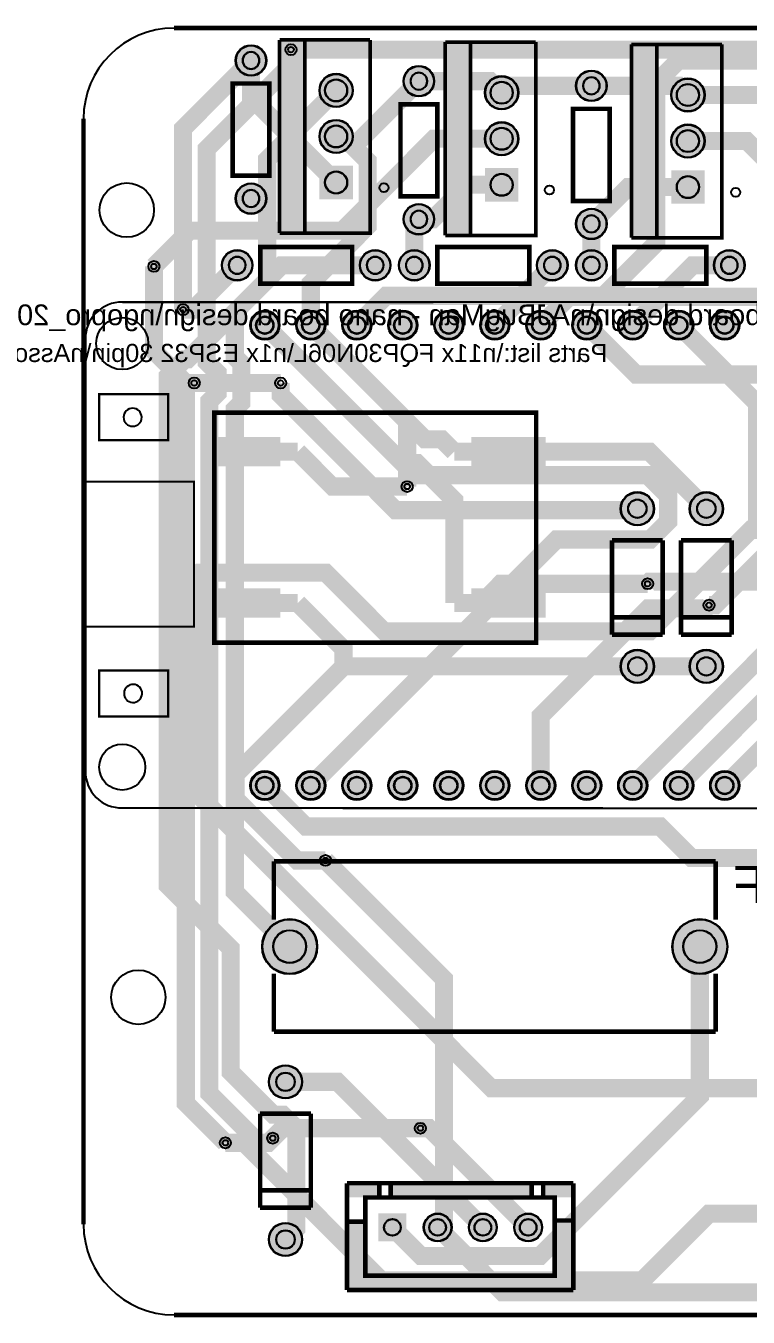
# Model space of a CAD drawing. Header units: millimetres. Extents: x -129 to 177, y 15 to 147.
# Drawn here: x 10 to 49.9, y 14.7 to 86 of the extents above; entities that cross this region are included whole.
import ezdxf

# ---------------------------------------------------------------- set-up
doc = ezdxf.new("R2010")
doc.units = ezdxf.units.MM
for name, color, linetype, true_color in [('BoardOutLine', 7, 'Continuous', 0xff00ff), ('BottomLayer', 7, 'Continuous', 0x0000ff), ('BottomSolderMaskLayer', 7, 'Continuous', 0xaa00ff), ('Document', 7, 'Continuous', 0xffffff), ('Hole', 7, 'Continuous', 0x222222), ('Multi-Layer', 7, 'Continuous', 0xc0c0c0), ('TopLayer', 7, 'Continuous', 0xff0000), ('TopPasteMaskLayer', 7, 'Continuous', 0x808080), ('TopSilkLayer', 7, 'Continuous', 0xffcc00), ('TopSolderMaskLayer', 7, 'Continuous', 0x800080)]:
    doc.layers.add(name, color=color, linetype=linetype, true_color=true_color)
doc.styles.get("Standard").update_dxf_attribs({"font": 'arial.ttf'})

msp = doc.modelspace()

# ---------------------------------------------------------------- hatches: boundary and pattern name
at = {"layer": 'BottomSolderMaskLayer'}
for points in [[(21.628, 84.074, 1), (23.33, 84.074, 1)], [(30.899, 82.931, 1), (32.601, 82.931, 1)], [(40.424, 82.677, 1), (42.126, 82.677, 1)], [(26.253, 82.423, 1), (28.103, 82.423, 1)], [(35.397, 82.296, 1), (37.247, 82.296, 1)], [(45.684, 82.169, 1), (47.534, 82.169, 1)], [(26.253, 79.883, 1), (28.103, 79.883, 1)], [(35.397, 79.756, 1), (37.247, 79.756, 1)], [(45.684, 79.629, 1), (47.534, 79.629, 1)], [(26.253, 76.418), (26.253, 78.269), (28.103, 78.269), (28.103, 76.418)], [(35.397, 76.291), (35.397, 78.142), (37.247, 78.142), (37.247, 76.291)], [(45.684, 76.164), (45.684, 78.015), (47.534, 78.015), (47.534, 76.164)], [(21.628, 76.454, 1), (23.33, 76.454, 1)], [(30.899, 75.311, 1), (32.601, 75.311, 1)], [(40.424, 75.057, 1), (42.126, 75.057, 1)], [(20.866, 72.771, 1), (22.568, 72.771, 1)], [(28.486, 72.771, 1), (30.188, 72.771, 1)], [(30.645, 72.771, 1), (32.347, 72.771, 1)], [(38.265, 72.771, 1), (39.967, 72.771, 1)], [(40.424, 72.771, 1), (42.126, 72.771, 1)], [(48.044, 72.771, 1), (49.746, 72.771, 1)], [(22.428, 69.469, 1), (24.054, 69.469, 1)], [(24.969, 69.469, 1), (26.594, 69.469, 1)], [(27.509, 69.469, 1), (29.134, 69.469, 1)], [(30.049, 69.469, 1), (31.674, 69.469, 1)], [(32.589, 69.469, 1), (34.214, 69.469, 1)], [(35.129, 69.469, 1), (36.754, 69.469, 1)], [(37.669, 69.469, 1), (39.294, 69.469, 1)], [(40.209, 69.469, 1), (41.834, 69.469, 1)], [(42.749, 69.469, 1), (44.374, 69.469, 1)], [(45.289, 69.469, 1), (46.914, 69.469, 1)], [(47.829, 69.469, 1), (49.454, 69.469, 1)], [(42.89, 59.341, 1), (44.74, 59.341, 1)], [(46.7, 59.341, 1), (48.55, 59.341, 1)], [(42.89, 50.641, 1), (44.74, 50.641, 1)], [(46.7, 50.641, 1), (48.55, 50.641, 1)], [(22.428, 44.069, 1), (24.054, 44.069, 1)], [(24.969, 44.069, 1), (26.594, 44.069, 1)], [(27.509, 44.069, 1), (29.134, 44.069, 1)], [(30.049, 44.069, 1), (31.674, 44.069, 1)], [(32.589, 44.069, 1), (34.214, 44.069, 1)], [(35.129, 44.069, 1), (36.754, 44.069, 1)], [(37.669, 44.069, 1), (39.294, 44.069, 1)], [(40.209, 44.069, 1), (41.834, 44.069, 1)], [(42.749, 44.069, 1), (44.374, 44.069, 1)], [(45.289, 44.069, 1), (46.914, 44.069, 1)], [(47.829, 44.069, 1), (49.454, 44.069, 1)], [(23.091, 35.179, 1), (26.142, 35.179, 1)], [(45.741, 35.179, 1), (48.792, 35.179, 1)], [(23.459, 27.718, 1), (25.309, 27.718, 1)], [(29.511, 20.46), (31.061, 20.46), (31.061, 18.91), (29.511, 18.91)], [(32.011, 19.685, 1), (33.562, 19.685, 1)], [(34.511, 19.685, 1), (36.061, 19.685, 1)], [(37.011, 19.685, 1), (38.562, 19.685, 1)], [(23.459, 19.018, 1), (25.309, 19.018, 1)]]:
    msp.add_hatch(color=256, dxfattribs=at).paths.add_polyline_path(points)
at = {"layer": 'Document'}
for points in [[(25.448, 74.633), (24.048, 74.633), (24.048, 85.133), (25.448, 85.133)], [(34.592, 74.506), (33.192, 74.506), (33.192, 85.006), (34.592, 85.006)], [(44.879, 74.379), (43.479, 74.379), (43.479, 84.879), (44.879, 84.879)], [(29.591, 22.125), (29.591, 21.357), (29.57, 21.336), (27.786, 21.336), (27.786, 22.125)], [(37.978, 22.125), (37.978, 21.336), (30.187, 21.336), (30.187, 22.086), (30.226, 22.125)], [(38.613, 22.125), (38.613, 21.336), (40.286, 21.336), (40.286, 22.125)], [(28.789, 20.009), (27.786, 20.009), (27.786, 16.225), (40.286, 16.225), (40.286, 16.225), (40.286, 20.066), (39.283, 20.066), (39.283, 17.058), (39.243, 17.018), (28.829, 17.018)]]:
    msp.add_hatch(color=256, dxfattribs=at).paths.add_polyline_path(points)
at = {"layer": 'Multi-Layer'}
for points in [[(21.654, 84.074, 1), (23.305, 84.074, 1)], [(30.925, 82.931, 1), (32.576, 82.931, 1)], [(40.45, 82.677, 1), (42.101, 82.677, 1)], [(26.278, 82.423, 1), (28.078, 82.423, 1)], [(35.422, 82.296, 1), (37.222, 82.296, 1)], [(45.709, 82.169, 1), (47.509, 82.169, 1)], [(26.278, 79.883, 1), (28.078, 79.883, 1)], [(35.422, 79.756, 1), (37.222, 79.756, 1)], [(45.709, 79.629, 1), (47.509, 79.629, 1)], [(26.278, 76.443), (26.278, 78.243), (28.078, 78.243), (28.078, 76.443)], [(35.422, 76.316), (35.422, 78.116), (37.222, 78.116), (37.222, 76.316)], [(45.709, 76.189), (45.709, 77.989), (47.509, 77.989), (47.509, 76.189)], [(21.654, 76.454, 1), (23.305, 76.454, 1)], [(30.925, 75.311, 1), (32.576, 75.311, 1)], [(40.45, 75.057, 1), (42.101, 75.057, 1)], [(20.892, 72.771, 1), (22.543, 72.771, 1)], [(28.512, 72.771, 1), (30.163, 72.771, 1)], [(30.671, 72.771, 1), (32.322, 72.771, 1)], [(38.291, 72.771, 1), (39.942, 72.771, 1)], [(40.45, 72.771, 1), (42.101, 72.771, 1)], [(48.07, 72.771, 1), (49.721, 72.771, 1)], [(22.479, 69.469, 1), (24.003, 69.469, 1)], [(25.019, 69.469, 1), (26.543, 69.469, 1)], [(27.559, 69.469, 1), (29.083, 69.469, 1)], [(30.099, 69.469, 1), (31.623, 69.469, 1)], [(32.639, 69.469, 1), (34.163, 69.469, 1)], [(35.179, 69.469, 1), (36.703, 69.469, 1)], [(37.719, 69.469, 1), (39.243, 69.469, 1)], [(40.259, 69.469, 1), (41.783, 69.469, 1)], [(42.799, 69.469, 1), (44.323, 69.469, 1)], [(45.339, 69.469, 1), (46.863, 69.469, 1)], [(47.879, 69.469, 1), (49.403, 69.469, 1)], [(42.915, 59.341, 1), (44.715, 59.341, 1)], [(46.725, 59.341, 1), (48.525, 59.341, 1)], [(42.915, 50.641, 1), (44.715, 50.641, 1)], [(46.725, 50.641, 1), (48.525, 50.641, 1)], [(22.479, 44.069, 1), (24.003, 44.069, 1)], [(25.019, 44.069, 1), (26.543, 44.069, 1)], [(27.559, 44.069, 1), (29.083, 44.069, 1)], [(30.099, 44.069, 1), (31.623, 44.069, 1)], [(32.639, 44.069, 1), (34.163, 44.069, 1)], [(35.179, 44.069, 1), (36.703, 44.069, 1)], [(37.719, 44.069, 1), (39.243, 44.069, 1)], [(40.259, 44.069, 1), (41.783, 44.069, 1)], [(42.799, 44.069, 1), (44.323, 44.069, 1)], [(45.339, 44.069, 1), (46.863, 44.069, 1)], [(47.879, 44.069, 1), (49.403, 44.069, 1)], [(23.116, 35.179, 1), (26.116, 35.179, 1)], [(45.766, 35.179, 1), (48.766, 35.179, 1)], [(23.484, 27.718, 1), (25.284, 27.718, 1)], [(29.536, 20.435), (31.036, 20.435), (31.036, 18.935), (29.536, 18.935)], [(32.036, 19.685, 1), (33.536, 19.685, 1)], [(34.536, 19.685, 1), (36.036, 19.685, 1)], [(37.036, 19.685, 1), (38.536, 19.685, 1)], [(23.484, 19.018, 1), (25.284, 19.018, 1)]]:
    msp.add_hatch(color=256, dxfattribs=at).paths.add_polyline_path(points)
at = {"layer": 'TopLayer'}
for points in [[(20.053, 63.246), (24.053, 63.246), (24.053, 61.722), (20.053, 61.722)], [(34.703, 63.246), (38.703, 63.246), (38.703, 61.722), (34.703, 61.722)], [(20.053, 54.896), (24.053, 54.896), (24.053, 53.372), (20.053, 53.372)], [(34.703, 54.896), (38.703, 54.896), (38.703, 53.372), (34.703, 53.372)]]:
    msp.add_hatch(color=256, dxfattribs=at).paths.add_polyline_path(points)
at = {"layer": 'TopPasteMaskLayer'}
for points in [[(20.053, 63.246), (24.053, 63.246), (24.053, 61.722), (20.053, 61.722)], [(34.703, 63.246), (38.703, 63.246), (38.703, 61.722), (34.703, 61.722)], [(20.053, 54.896), (24.053, 54.896), (24.053, 53.372), (20.053, 53.372)], [(34.703, 54.896), (38.703, 54.896), (38.703, 53.372), (34.703, 53.372)]]:
    msp.add_hatch(color=256, dxfattribs=at).paths.add_polyline_path(points)
at = {"layer": 'TopSolderMaskLayer'}
for points in [[(21.628, 84.074, 1), (23.33, 84.074, 1)], [(30.899, 82.931, 1), (32.601, 82.931, 1)], [(40.424, 82.677, 1), (42.126, 82.677, 1)], [(26.253, 82.423, 1), (28.103, 82.423, 1)], [(35.397, 82.296, 1), (37.247, 82.296, 1)], [(45.684, 82.169, 1), (47.534, 82.169, 1)], [(26.253, 79.883, 1), (28.103, 79.883, 1)], [(35.397, 79.756, 1), (37.247, 79.756, 1)], [(45.684, 79.629, 1), (47.534, 79.629, 1)], [(26.253, 76.418), (26.253, 78.269), (28.103, 78.269), (28.103, 76.418)], [(35.397, 76.291), (35.397, 78.142), (37.247, 78.142), (37.247, 76.291)], [(45.684, 76.164), (45.684, 78.015), (47.534, 78.015), (47.534, 76.164)], [(21.628, 76.454, 1), (23.33, 76.454, 1)], [(30.899, 75.311, 1), (32.601, 75.311, 1)], [(40.424, 75.057, 1), (42.126, 75.057, 1)], [(20.866, 72.771, 1), (22.568, 72.771, 1)], [(28.486, 72.771, 1), (30.188, 72.771, 1)], [(30.645, 72.771, 1), (32.347, 72.771, 1)], [(38.265, 72.771, 1), (39.967, 72.771, 1)], [(40.424, 72.771, 1), (42.126, 72.771, 1)], [(48.044, 72.771, 1), (49.746, 72.771, 1)], [(22.428, 69.469, 1), (24.054, 69.469, 1)], [(24.969, 69.469, 1), (26.594, 69.469, 1)], [(27.509, 69.469, 1), (29.134, 69.469, 1)], [(30.049, 69.469, 1), (31.674, 69.469, 1)], [(32.589, 69.469, 1), (34.214, 69.469, 1)], [(35.129, 69.469, 1), (36.754, 69.469, 1)], [(37.669, 69.469, 1), (39.294, 69.469, 1)], [(40.209, 69.469, 1), (41.834, 69.469, 1)], [(42.749, 69.469, 1), (44.374, 69.469, 1)], [(45.289, 69.469, 1), (46.914, 69.469, 1)], [(47.829, 69.469, 1), (49.454, 69.469, 1)], [(20.002, 63.297), (24.104, 63.297), (24.104, 61.671), (20.002, 61.671)], [(34.652, 63.297), (38.754, 63.297), (38.754, 61.671), (34.652, 61.671)], [(42.89, 59.341, 1), (44.74, 59.341, 1)], [(46.7, 59.341, 1), (48.55, 59.341, 1)], [(20.002, 54.947), (24.104, 54.947), (24.104, 53.321), (20.002, 53.321)], [(34.652, 54.947), (38.754, 54.947), (38.754, 53.321), (34.652, 53.321)], [(42.89, 50.641, 1), (44.74, 50.641, 1)], [(46.7, 50.641, 1), (48.55, 50.641, 1)], [(22.428, 44.069, 1), (24.054, 44.069, 1)], [(24.969, 44.069, 1), (26.594, 44.069, 1)], [(27.509, 44.069, 1), (29.134, 44.069, 1)], [(30.049, 44.069, 1), (31.674, 44.069, 1)], [(32.589, 44.069, 1), (34.214, 44.069, 1)], [(35.129, 44.069, 1), (36.754, 44.069, 1)], [(37.669, 44.069, 1), (39.294, 44.069, 1)], [(40.209, 44.069, 1), (41.834, 44.069, 1)], [(42.749, 44.069, 1), (44.374, 44.069, 1)], [(45.289, 44.069, 1), (46.914, 44.069, 1)], [(47.829, 44.069, 1), (49.454, 44.069, 1)], [(23.091, 35.179, 1), (26.142, 35.179, 1)], [(45.741, 35.179, 1), (48.792, 35.179, 1)], [(23.459, 27.718, 1), (25.309, 27.718, 1)], [(29.511, 20.46), (31.061, 20.46), (31.061, 18.91), (29.511, 18.91)], [(32.011, 19.685, 1), (33.562, 19.685, 1)], [(34.511, 19.685, 1), (36.061, 19.685, 1)], [(37.011, 19.685, 1), (38.562, 19.685, 1)], [(23.459, 19.018, 1), (25.309, 19.018, 1)]]:
    msp.add_hatch(color=256, dxfattribs=at).paths.add_polyline_path(points)

# ---------------------------------------------------------------- linework, layer by layer
at = {"layer": 'BoardOutLine', "const_width": 0.254}
for points in [[(18.23, 85.859), (125.73, 85.859)], [(13.23, 19.859), (13.23, 80.859)], [(125.73, 14.859), (18.23, 14.859)]]:
    msp.add_lwpolyline(points, dxfattribs=at)
at = {"layer": 'BoardOutLine'}
for centre, start, end in [((18.23, 80.859), 90, 180), ((18.23, 19.859), 180, 270)]:
    msp.add_arc(centre, 5, start, end, dxfattribs=at)
at = {"layer": 'BottomLayer', "const_width": 1}
for points in [[(24.684, 84.673), (24.684, 83.843), (20.031, 79.19), (20.031, 67.429), (20.644, 66.816), (20.644, 65.737), (20.184, 65.277), (20.184, 27.074), (22.38, 24.879), (22.38, 24.069), (29.696, 16.753), (44.078, 16.753), (47.772, 20.447), (63.595, 20.447), (67.945, 24.797)], [(22.479, 84.074), (18.729, 80.324), (18.729, 70.325)], [(79.121, 72.644), (79.121, 82.29), (77.413, 83.998), (76.003, 83.998), (72.726, 80.72), (70.74, 80.72), (67.393, 84.067), (46.079, 84.067), (44.859, 82.847), (44.859, 73.998), (41.95, 71.088), (37.561, 71.088), (35.941, 69.469)], [(31.75, 82.931), (28.137, 79.318)], [(23.369, 76.454), (23.369, 78.614), (27.178, 82.423)], [(28.137, 79.318), (28.926, 78.529), (28.926, 74.935), (25.781, 71.79), (25.781, 69.469)], [(28.137, 79.318), (27.572, 79.883), (27.178, 79.883)], [(46.609, 79.629), (49.864, 79.629), (58.349, 71.144)], [(31.75, 75.311), (32.516, 75.311), (34.421, 77.216)], [(36.322, 77.216), (34.421, 77.216)], [(24.616, 35.179), (21.587, 38.208), (21.587, 64.838), (21.946, 65.197), (21.946, 67.355), (21.587, 67.714), (21.587, 70.183), (23.369, 71.965), (23.369, 76.454)], [(23.369, 76.454), (22.479, 76.454)], [(31.496, 72.771), (31.496, 75.057), (31.75, 75.311)], [(41.275, 72.771), (41.275, 75.057)], [(18.882, 66.276), (17.116, 68.043), (17.116, 72.709)], [(43.561, 69.469), (46.863, 72.771), (48.895, 72.771)], [(25.781, 69.469), (31.103, 64.147), (31.103, 61.194)], [(50.432, 58.179), (50.432, 65.139), (46.101, 69.469)], [(19.342, 66.276), (18.882, 66.276)], [(18.882, 66.276), (18.882, 26.534), (21.065, 24.351)], [(43.815, 59.341), (43.736, 59.262), (30.465, 59.262), (24.115, 65.612), (24.115, 66.276)], [(25.781, 44.069), (39.352, 57.64), (44.52, 57.64), (45.517, 58.636), (45.517, 60.046), (44.369, 61.194), (31.103, 61.194)], [(31.103, 61.194), (31.103, 60.564)], [(60.324, 49.561), (54.564, 55.321), (44.504, 55.321), (44.381, 55.198)], [(47.774, 54.019), (47.597, 53.842), (44.414, 53.842), (38.481, 47.91), (38.481, 44.069)], [(32.786, 19.685), (33.136, 20.035), (33.136, 33.389), (26.593, 39.932)], [(30.286, 19.685), (31.859, 18.113), (38.446, 18.113), (47.266, 26.932), (47.266, 35.179)], [(31.834, 25.159), (24.232, 25.159), (23.681, 24.609)]]:
    msp.add_lwpolyline(points, dxfattribs=at)
at = {"layer": 'BottomSolderMaskLayer'}
for points in [[(22.008, 84.077), (22.008, 84.072)], [(22.95, 84.077), (22.95, 84.072)], [(31.279, 82.934), (31.279, 82.929)], [(32.221, 82.934), (32.221, 82.929)], [(40.804, 82.68), (40.804, 82.675)], [(41.746, 82.68), (41.746, 82.675)], [(22.008, 76.457), (22.008, 76.452)], [(22.95, 76.457), (22.95, 76.452)], [(31.279, 75.314), (31.279, 75.309)], [(32.221, 75.314), (32.221, 75.309)], [(40.804, 75.06), (40.804, 75.055)], [(41.746, 75.06), (41.746, 75.055)], [(21.72, 73.242), (21.714, 73.242)], [(29.34, 73.242), (29.334, 73.242)], [(31.499, 73.242), (31.493, 73.242)], [(39.119, 73.242), (39.113, 73.242)], [(41.278, 73.242), (41.272, 73.242)], [(48.898, 73.242), (48.892, 73.242)], [(21.72, 72.3), (21.714, 72.3)], [(29.34, 72.3), (29.334, 72.3)], [(31.499, 72.3), (31.493, 72.3)], [(39.119, 72.3), (39.113, 72.3)], [(41.278, 72.3), (41.272, 72.3)], [(48.898, 72.3), (48.892, 72.3)]]:
    msp.add_lwpolyline(points, close=True, dxfattribs=at)
for centre, radius in [((22.479, 84.074), 0.851), ((31.75, 82.931), 0.851), ((41.275, 82.677), 0.851), ((27.178, 82.423), 0.925), ((27.178, 82.423), 0.617), ((36.322, 82.296), 0.925), ((36.322, 82.296), 0.617), ((46.609, 82.169), 0.925), ((46.609, 82.169), 0.617), ((27.178, 79.883), 0.925), ((36.322, 79.756), 0.925), ((46.609, 79.629), 0.925), ((27.178, 79.883), 0.617), ((36.322, 79.756), 0.617), ((46.609, 79.629), 0.617), ((27.178, 77.343), 0.617), ((36.322, 77.216), 0.617), ((46.609, 77.089), 0.617), ((22.479, 76.454), 0.851), ((31.75, 75.311), 0.851), ((41.275, 75.057), 0.851), ((21.717, 72.771), 0.851), ((29.337, 72.771), 0.851), ((31.496, 72.771), 0.851), ((39.116, 72.771), 0.851), ((41.275, 72.771), 0.851), ((48.895, 72.771), 0.851), ((23.241, 69.469), 0.813), ((23.241, 69.469), 0.488), ((25.781, 69.469), 0.813), ((25.781, 69.469), 0.488), ((28.321, 69.469), 0.813), ((28.321, 69.469), 0.488), ((30.861, 69.469), 0.813), ((30.861, 69.469), 0.488), ((33.401, 69.469), 0.813), ((33.401, 69.469), 0.488), ((35.941, 69.469), 0.813), ((35.941, 69.469), 0.488), ((38.481, 69.469), 0.813), ((38.481, 69.469), 0.488), ((41.021, 69.469), 0.813), ((41.021, 69.469), 0.488), ((43.561, 69.469), 0.813), ((43.561, 69.469), 0.488), ((46.101, 69.469), 0.813), ((46.101, 69.469), 0.488), ((48.641, 69.469), 0.813), ((48.641, 69.469), 0.488), ((43.815, 59.341), 0.925), ((43.815, 59.341), 0.514), ((47.625, 59.341), 0.925), ((47.625, 59.341), 0.514), ((43.815, 50.641), 0.925), ((47.625, 50.641), 0.925), ((43.815, 50.641), 0.514), ((47.625, 50.641), 0.514), ((23.241, 44.069), 0.813), ((23.241, 44.069), 0.488), ((25.781, 44.069), 0.813), ((25.781, 44.069), 0.488), ((28.321, 44.069), 0.813), ((28.321, 44.069), 0.488), ((30.861, 44.069), 0.813), ((30.861, 44.069), 0.488), ((33.401, 44.069), 0.813), ((33.401, 44.069), 0.488), ((35.941, 44.069), 0.813), ((35.941, 44.069), 0.488), ((38.481, 44.069), 0.813), ((38.481, 44.069), 0.488), ((41.021, 44.069), 0.813), ((41.021, 44.069), 0.488), ((43.561, 44.069), 0.813), ((43.561, 44.069), 0.488), ((46.101, 44.069), 0.813), ((46.101, 44.069), 0.488), ((48.641, 44.069), 0.813), ((48.641, 44.069), 0.488), ((24.616, 35.179), 1.525), ((47.266, 35.179), 1.525), ((24.616, 35.179), 0.915), ((47.266, 35.179), 0.915), ((24.384, 27.718), 0.925), ((24.384, 27.718), 0.514), ((30.286, 19.685), 0.465), ((32.786, 19.685), 0.775), ((32.786, 19.685), 0.465), ((35.286, 19.685), 0.775), ((35.286, 19.685), 0.465), ((37.786, 19.685), 0.775), ((37.786, 19.685), 0.465), ((24.384, 19.018), 0.925), ((24.384, 19.018), 0.514)]:
    msp.add_circle(centre, radius, dxfattribs=at)
for centre, start, end in [((22.479, 84.077), 360, 180), ((22.479, 84.072), 180, 360), ((31.75, 82.934), 360, 180), ((31.75, 82.929), 180, 360), ((41.275, 82.68), 360, 180), ((41.275, 82.675), 180, 360), ((22.479, 76.457), 360, 180), ((22.479, 76.452), 180, 360), ((31.75, 75.314), 360, 180), ((41.275, 75.06), 360, 180), ((31.75, 75.309), 180, 360), ((41.275, 75.055), 180, 360), ((21.714, 72.771), 90, 270), ((21.72, 72.771), 270, 90), ((29.334, 72.771), 90, 270), ((29.34, 72.771), 270, 90), ((31.493, 72.771), 90, 270), ((31.499, 72.771), 270, 90), ((39.113, 72.771), 90, 270), ((39.119, 72.771), 270, 90), ((41.272, 72.771), 90, 270), ((41.278, 72.771), 270, 90), ((48.892, 72.771), 90, 270), ((48.898, 72.771), 270, 90)]:
    msp.add_arc(centre, 0.471, start, end, dxfattribs=at)
at = {"layer": 'Document'}
for centre in [(29.818, 77.053), (38.962, 76.926), (49.249, 76.799)]:
    msp.add_circle(centre, 0.25, dxfattribs=at)
at = {"layer": 'Hole'}
for centre in [(24.684, 84.673), (17.116, 72.709), (18.729, 70.325), (19.342, 66.276), (24.115, 66.276), (31.103, 60.564), (44.381, 55.198), (47.774, 54.019), (26.593, 39.932), (31.834, 25.159), (21.065, 24.351), (23.681, 24.609)]:
    msp.add_circle(centre, 0.153, dxfattribs=at)
at = {"layer": 'Multi-Layer'}
for points in [[(22.022, 84.077), (22.022, 84.072)], [(22.936, 84.077), (22.936, 84.072)], [(31.293, 82.934), (31.293, 82.929)], [(32.207, 82.934), (32.207, 82.929)], [(40.818, 82.68), (40.818, 82.675)], [(41.732, 82.68), (41.732, 82.675)], [(22.022, 76.457), (22.022, 76.452)], [(22.936, 76.457), (22.936, 76.452)], [(31.293, 75.314), (31.293, 75.309)], [(32.207, 75.314), (32.207, 75.309)], [(40.818, 75.06), (40.818, 75.055)], [(41.732, 75.06), (41.732, 75.055)], [(21.72, 73.228), (21.715, 73.228)], [(29.34, 73.228), (29.335, 73.228)], [(31.499, 73.228), (31.494, 73.228)], [(39.119, 73.228), (39.114, 73.228)], [(41.278, 73.228), (41.273, 73.228)], [(48.898, 73.228), (48.893, 73.228)], [(21.72, 72.314), (21.715, 72.314)], [(29.34, 72.314), (29.335, 72.314)], [(31.499, 72.314), (31.494, 72.314)], [(39.119, 72.314), (39.114, 72.314)], [(41.278, 72.314), (41.273, 72.314)], [(48.898, 72.314), (48.893, 72.314)]]:
    msp.add_lwpolyline(points, close=True, dxfattribs=at)
for centre, radius in [((22.479, 84.074), 0.826), ((24.684, 84.673), 0.305), ((31.75, 82.931), 0.826), ((41.275, 82.677), 0.826), ((27.178, 82.423), 0.9), ((27.178, 82.423), 0.6), ((36.322, 82.296), 0.9), ((36.322, 82.296), 0.6), ((46.609, 82.169), 0.9), ((46.609, 82.169), 0.6), ((27.178, 79.883), 0.9), ((36.322, 79.756), 0.9), ((46.609, 79.629), 0.9), ((27.178, 79.883), 0.6), ((36.322, 79.756), 0.6), ((46.609, 79.629), 0.6), ((27.178, 77.343), 0.6), ((36.322, 77.216), 0.6), ((46.609, 77.089), 0.6), ((15.621, 75.819), 1.5), ((22.479, 76.454), 0.826), ((31.75, 75.311), 0.826), ((41.275, 75.057), 0.826), ((21.717, 72.771), 0.826), ((29.337, 72.771), 0.826), ((31.496, 72.771), 0.826), ((39.116, 72.771), 0.826), ((41.275, 72.771), 0.826), ((48.895, 72.771), 0.826), ((17.116, 72.709), 0.305), ((18.729, 70.325), 0.305), ((23.241, 69.469), 0.762), ((23.241, 69.469), 0.457), ((25.781, 69.469), 0.762), ((25.781, 69.469), 0.457), ((28.321, 69.469), 0.762), ((28.321, 69.469), 0.457), ((30.861, 69.469), 0.762), ((30.861, 69.469), 0.457), ((33.401, 69.469), 0.762), ((33.401, 69.469), 0.457), ((35.941, 69.469), 0.762), ((35.941, 69.469), 0.457), ((38.481, 69.469), 0.762), ((38.481, 69.469), 0.457), ((41.021, 69.469), 0.762), ((41.021, 69.469), 0.457), ((43.561, 69.469), 0.762), ((43.561, 69.469), 0.457), ((46.101, 69.469), 0.762), ((46.101, 69.469), 0.457), ((48.641, 69.469), 0.762), ((48.641, 69.469), 0.457), ((19.342, 66.276), 0.305), ((24.115, 66.276), 0.305), ((31.103, 60.564), 0.305), ((43.815, 59.341), 0.9), ((47.625, 59.341), 0.9), ((43.815, 59.341), 0.5), ((47.625, 59.341), 0.5), ((44.381, 55.198), 0.305), ((47.774, 54.019), 0.305), ((43.815, 50.641), 0.9), ((47.625, 50.641), 0.9), ((43.815, 50.641), 0.5), ((47.625, 50.641), 0.5), ((23.241, 44.069), 0.762), ((23.241, 44.069), 0.457), ((25.781, 44.069), 0.762), ((25.781, 44.069), 0.457), ((28.321, 44.069), 0.762), ((28.321, 44.069), 0.457), ((30.861, 44.069), 0.762), ((30.861, 44.069), 0.457), ((33.401, 44.069), 0.762), ((33.401, 44.069), 0.457), ((35.941, 44.069), 0.762), ((35.941, 44.069), 0.457), ((38.481, 44.069), 0.762), ((38.481, 44.069), 0.457), ((41.021, 44.069), 0.762), ((41.021, 44.069), 0.457), ((43.561, 44.069), 0.762), ((43.561, 44.069), 0.457), ((46.101, 44.069), 0.762), ((46.101, 44.069), 0.457), ((48.641, 44.069), 0.762), ((48.641, 44.069), 0.457), ((26.593, 39.932), 0.305), ((24.616, 35.179), 1.5), ((47.266, 35.179), 1.5), ((24.616, 35.179), 0.9), ((47.266, 35.179), 0.9), ((16.256, 32.385), 1.5), ((24.384, 27.718), 0.9), ((24.384, 27.718), 0.5), ((31.834, 25.159), 0.305), ((21.065, 24.351), 0.305), ((23.681, 24.609), 0.305), ((30.286, 19.685), 0.45), ((32.786, 19.685), 0.75), ((32.786, 19.685), 0.45), ((35.286, 19.685), 0.75), ((35.286, 19.685), 0.45), ((37.786, 19.685), 0.75), ((37.786, 19.685), 0.45), ((24.384, 19.018), 0.9), ((24.384, 19.018), 0.5)]:
    msp.add_circle(centre, radius, dxfattribs=at)
for centre, start, end in [((22.479, 84.077), 360, 180), ((22.479, 84.072), 180, 360), ((31.75, 82.934), 360, 180), ((31.75, 82.929), 180, 360), ((41.275, 82.68), 360, 180), ((41.275, 82.675), 180, 360), ((22.479, 76.457), 360, 180), ((22.479, 76.452), 180, 360), ((31.75, 75.314), 360, 180), ((31.75, 75.309), 180, 360), ((41.275, 75.06), 360, 180), ((41.275, 75.055), 180, 360), ((21.715, 72.771), 90, 270), ((21.72, 72.771), 270, 90), ((29.335, 72.771), 90, 270), ((29.34, 72.771), 270, 90), ((31.494, 72.771), 90, 270), ((31.499, 72.771), 270, 90), ((39.114, 72.771), 90, 270), ((39.119, 72.771), 270, 90), ((41.273, 72.771), 90, 270), ((41.278, 72.771), 270, 90), ((48.893, 72.771), 90, 270), ((48.898, 72.771), 270, 90)]:
    msp.add_arc(centre, 0.457, start, end, dxfattribs=at)
at = {"layer": 'TopLayer', "const_width": 1}
for points in [[(24.684, 84.673), (81.894, 84.673)], [(22.479, 84.074), (22.479, 82.042), (27.178, 77.343)], [(31.75, 82.931), (35.687, 82.931), (36.322, 82.296)], [(36.322, 82.296), (36.703, 82.677), (41.275, 82.677)], [(41.275, 82.677), (46.101, 82.677), (46.609, 82.169)], [(46.609, 82.169), (51.181, 82.169), (51.435, 82.423)], [(17.116, 72.709), (19.086, 74.679), (27.512, 74.679), (32.588, 79.756), (36.322, 79.756)], [(69.088, 72.644), (66.832, 72.644), (62.958, 76.518), (59.369, 76.518), (53.884, 71.033), (40.046, 71.033), (38.481, 69.469)], [(44.709, 77.089), (43.307, 77.089), (41.275, 75.057)], [(46.609, 77.089), (44.709, 77.089)], [(47.774, 54.019), (48.114, 54.019), (57.459, 63.364), (68.157, 63.364), (68.92, 64.127), (68.92, 64.818), (80.665, 76.563), (83.277, 76.563), (87.196, 72.644), (89.408, 72.644)], [(24.384, 19.018), (24.983, 19.617), (24.983, 25.148), (24.221, 25.91), (23.707, 25.91), (21.353, 28.265), (21.353, 35.087), (17.875, 38.565), (17.875, 66.65), (18.803, 67.578), (18.983, 67.578), (24.176, 72.771), (29.337, 72.771)], [(18.729, 70.325), (19.271, 70.325), (21.717, 72.771)], [(39.116, 72.771), (37.433, 71.088), (29.941, 71.088), (28.321, 69.469)], [(46.101, 44.069), (55.673, 53.641), (63.336, 53.641), (71.707, 62.013), (72.571, 62.013), (81.15, 70.591), (81.15, 70.592), (108.057, 70.592), (109.982, 72.517)], [(33.702, 54.134), (33.702, 59.806), (31.643, 61.865), (30.845, 61.865), (23.241, 69.469)], [(33.702, 62.484), (33.019, 63.167), (32.083, 63.167), (25.781, 69.469)], [(41.021, 69.469), (43.741, 66.75), (59.878, 66.75)], [(24.115, 66.276), (19.342, 66.276)], [(43.561, 44.069), (55.909, 56.417), (63.051, 56.417), (69.949, 63.315), (72.032, 63.315)], [(22.053, 62.484), (25.054, 62.484)], [(31.103, 60.564), (26.974, 60.564), (25.054, 62.484)], [(36.703, 62.484), (33.702, 62.484)], [(47.625, 59.341), (44.482, 62.484), (36.703, 62.484)], [(50.432, 58.179), (50.092, 58.179), (44.484, 52.57), (29.839, 52.57), (26.595, 55.814), (19.652, 55.814), (19.187, 55.348), (19.187, 43.932), (35.748, 27.371), (125.22, 27.371), (129.425, 23.166), (129.425, 18.963)], [(35.203, 54.134), (36.267, 55.198), (44.381, 55.198)], [(22.053, 54.134), (25.054, 54.134)], [(27.59, 50.641), (27.59, 51.598), (25.054, 54.134)], [(35.203, 54.134), (33.702, 54.134)], [(36.703, 54.134), (35.203, 54.134)], [(27.59, 50.641), (21.637, 44.688), (21.637, 43.323), (25.028, 39.932), (26.593, 39.932)], [(43.815, 50.641), (27.59, 50.641)], [(47.625, 50.641), (43.815, 50.641)], [(48.641, 44.069), (50.734, 46.162), (75.81, 46.162)], [(23.241, 44.069), (25.503, 41.808), (45.081, 41.808), (46.822, 40.067), (70.318, 40.067), (72.06, 41.809)], [(24.384, 27.718), (27.253, 27.718), (35.286, 19.685)], [(37.786, 19.685), (32.312, 25.159), (31.834, 25.159)], [(23.681, 24.609), (23.424, 24.351), (21.065, 24.351)], [(52.07, 16.097), (36.374, 16.097), (32.786, 19.685)]]:
    msp.add_lwpolyline(points, dxfattribs=at)
at = {"layer": 'TopSilkLayer'}
for points, const_width in [([(24.058, 74.553), (24.058, 85.213)], 0.201), ([(24.058, 85.213), (29.058, 85.213)], 0.201), ([(29.058, 85.213), (29.058, 74.549), (24.058, 74.549)], 0.201), ([(25.454, 74.553), (25.454, 85.213)], 0.201), ([(33.202, 74.426), (33.202, 85.086)], 0.201), ([(33.202, 85.086), (38.202, 85.086)], 0.201), ([(38.202, 85.086), (38.202, 74.422), (33.202, 74.422)], 0.201), ([(34.598, 74.426), (34.598, 85.086)], 0.201), ([(43.489, 74.299), (43.489, 84.959)], 0.201), ([(43.489, 84.959), (48.489, 84.959)], 0.201), ([(48.489, 84.959), (48.489, 74.295), (43.489, 74.295)], 0.201), ([(44.885, 74.299), (44.885, 84.959)], 0.201), ([(63.121, 70.75), (15.367, 70.739)], 0.12), ([(13.335, 68.707), (13.335, 44.831)], 0.12), ([(13.335, 60.833), (19.335, 60.833), (19.335, 52.833), (13.335, 52.833)], 0.12), ([(42.415, 57.591), (45.215, 57.591)], 0.254), ([(42.415, 52.391), (42.415, 57.591)], 0.254), ([(45.215, 52.391), (45.215, 57.591)], 0.254), ([(46.225, 57.591), (49.025, 57.591)], 0.254), ([(46.225, 52.391), (46.225, 57.591)], 0.254), ([(49.025, 52.391), (49.025, 57.591)], 0.254), ([(42.415, 53.35), (45.215, 53.35)], 0.254), ([(46.225, 53.35), (49.025, 53.35)], 0.254), ([(42.415, 52.391), (45.215, 52.391)], 0.254), ([(46.225, 52.391), (49.025, 52.391)], 0.254), ([(15.367, 42.831), (63.119, 42.799)], 0.12), ([(23.741, 39.879), (23.741, 36.672)], 0.254), ([(23.741, 39.879), (48.141, 39.879)], 0.254), ([(48.141, 39.879), (48.141, 36.672)], 0.254), ([(23.741, 33.686), (23.741, 30.479)], 0.254), ([(48.141, 33.686), (48.141, 30.479)], 0.254), ([(23.741, 30.479), (48.141, 30.479)], 0.254), ([(22.984, 25.968), (25.784, 25.968)], 0.254), ([(22.984, 20.768), (22.984, 25.968)], 0.254), ([(25.784, 20.768), (25.784, 25.968)], 0.254), ([(27.786, 22.125), (40.286, 22.125)], 0.254), ([(27.786, 16.225), (27.786, 22.125)], 0.254), ([(29.57, 22.125), (29.57, 21.336)], 0.254), ([(30.187, 22.125), (30.187, 21.336)], 0.254), ([(37.978, 22.125), (37.978, 21.336)], 0.254), ([(38.613, 22.125), (38.613, 21.336)], 0.254), ([(40.286, 16.225), (40.286, 22.125)], 0.254), ([(22.984, 21.727), (25.784, 21.727)], 0.254), ([(22.984, 20.768), (25.784, 20.768)], 0.254), ([(27.786, 20.009), (28.789, 20.009)], 0.254), ([(39.283, 20.066), (40.286, 20.066)], 0.254), ([(27.786, 16.225), (40.286, 16.225)], 0.254)]:
    msp.add_lwpolyline(points, dxfattribs=dict(at, const_width=const_width))
for points, const_width in [([(21.463, 77.724), (21.463, 82.804), (23.495, 82.804), (23.495, 77.724), (21.463, 77.724)], 0.254), ([(30.734, 76.581), (30.734, 81.661), (32.766, 81.661), (32.766, 76.581), (30.734, 76.581)], 0.254), ([(40.259, 76.327), (40.259, 81.407), (42.291, 81.407), (42.291, 76.327), (40.259, 76.327)], 0.254), ([(22.987, 73.787), (28.067, 73.787), (28.067, 71.755), (22.987, 71.755), (22.987, 73.787)], 0.254), ([(32.766, 73.787), (37.846, 73.787), (37.846, 71.755), (32.766, 71.755), (32.766, 73.787)], 0.254), ([(42.545, 73.787), (47.625, 73.787), (47.625, 71.755), (42.545, 71.755), (42.545, 73.787)], 0.254), ([(14.097, 65.659), (17.907, 65.659), (17.907, 63.119), (14.097, 63.119), (14.097, 65.659)], 0.12), ([(20.447, 64.643), (38.227, 64.643), (38.227, 51.943), (20.447, 51.943), (20.447, 64.643)], 0.254), ([(17.907, 47.879), (14.097, 47.879), (14.097, 50.419), (17.907, 50.419), (17.907, 47.879)], 0.12), ([(28.796, 21.336), (39.243, 21.336), (39.243, 17.018), (28.796, 17.018), (28.796, 21.336)], 0.254)]:
    msp.add_lwpolyline(points, close=True, dxfattribs=dict(at, const_width=const_width))
for centre, radius in [((29.818, 77.053), 0.25), ((38.962, 76.926), 0.25), ((49.249, 76.799), 0.25), ((15.367, 68.453), 1.437), ((15.367, 45.085), 1.27)]:
    msp.add_circle(centre, radius, dxfattribs=at)
for centre, radius, start, end in [((15.338, 68.739), 2, 89.25404, 180.91883), ((15.944, 64.389), 0.5, 270.32025, 270), ((15.966, 49.149), 0.5, 267.71802, 267.07685), ((15.335, 44.831), 2, 179.99944, 270.90233)]:
    msp.add_arc(centre, radius, start, end, dxfattribs=at)
at = {"layer": 'TopSolderMaskLayer'}
for points in [[(22.008, 84.077), (22.008, 84.072)], [(22.95, 84.077), (22.95, 84.072)], [(31.279, 82.934), (31.279, 82.929)], [(32.221, 82.934), (32.221, 82.929)], [(40.804, 82.68), (40.804, 82.675)], [(41.746, 82.68), (41.746, 82.675)], [(22.008, 76.457), (22.008, 76.452)], [(22.95, 76.457), (22.95, 76.452)], [(31.279, 75.314), (31.279, 75.309)], [(32.221, 75.314), (32.221, 75.309)], [(40.804, 75.06), (40.804, 75.055)], [(41.746, 75.06), (41.746, 75.055)], [(21.72, 73.242), (21.714, 73.242)], [(29.34, 73.242), (29.334, 73.242)], [(31.499, 73.242), (31.493, 73.242)], [(39.119, 73.242), (39.113, 73.242)], [(41.278, 73.242), (41.272, 73.242)], [(48.898, 73.242), (48.892, 73.242)], [(21.72, 72.3), (21.714, 72.3)], [(29.34, 72.3), (29.334, 72.3)], [(31.499, 72.3), (31.493, 72.3)], [(39.119, 72.3), (39.113, 72.3)], [(41.278, 72.3), (41.272, 72.3)], [(48.898, 72.3), (48.892, 72.3)]]:
    msp.add_lwpolyline(points, close=True, dxfattribs=at)
for centre, radius in [((22.479, 84.074), 0.851), ((31.75, 82.931), 0.851), ((41.275, 82.677), 0.851), ((27.178, 82.423), 0.925), ((27.178, 82.423), 0.617), ((36.322, 82.296), 0.925), ((36.322, 82.296), 0.617), ((46.609, 82.169), 0.925), ((46.609, 82.169), 0.617), ((27.178, 79.883), 0.925), ((36.322, 79.756), 0.925), ((46.609, 79.629), 0.925), ((27.178, 79.883), 0.617), ((36.322, 79.756), 0.617), ((46.609, 79.629), 0.617), ((27.178, 77.343), 0.617), ((36.322, 77.216), 0.617), ((46.609, 77.089), 0.617), ((22.479, 76.454), 0.851), ((31.75, 75.311), 0.851), ((41.275, 75.057), 0.851), ((21.717, 72.771), 0.851), ((29.337, 72.771), 0.851), ((31.496, 72.771), 0.851), ((39.116, 72.771), 0.851), ((41.275, 72.771), 0.851), ((48.895, 72.771), 0.851), ((23.241, 69.469), 0.813), ((23.241, 69.469), 0.488), ((25.781, 69.469), 0.813), ((25.781, 69.469), 0.488), ((28.321, 69.469), 0.813), ((28.321, 69.469), 0.488), ((30.861, 69.469), 0.813), ((30.861, 69.469), 0.488), ((33.401, 69.469), 0.813), ((33.401, 69.469), 0.488), ((35.941, 69.469), 0.813), ((35.941, 69.469), 0.488), ((38.481, 69.469), 0.813), ((38.481, 69.469), 0.488), ((41.021, 69.469), 0.813), ((41.021, 69.469), 0.488), ((43.561, 69.469), 0.813), ((43.561, 69.469), 0.488), ((46.101, 69.469), 0.813), ((46.101, 69.469), 0.488), ((48.641, 69.469), 0.813), ((48.641, 69.469), 0.488), ((43.815, 59.341), 0.925), ((43.815, 59.341), 0.514), ((47.625, 59.341), 0.925), ((47.625, 59.341), 0.514), ((43.815, 50.641), 0.925), ((47.625, 50.641), 0.925), ((43.815, 50.641), 0.514), ((47.625, 50.641), 0.514), ((23.241, 44.069), 0.813), ((23.241, 44.069), 0.488), ((25.781, 44.069), 0.813), ((25.781, 44.069), 0.488), ((28.321, 44.069), 0.813), ((28.321, 44.069), 0.488), ((30.861, 44.069), 0.813), ((30.861, 44.069), 0.488), ((33.401, 44.069), 0.813), ((33.401, 44.069), 0.488), ((35.941, 44.069), 0.813), ((35.941, 44.069), 0.488), ((38.481, 44.069), 0.813), ((38.481, 44.069), 0.488), ((41.021, 44.069), 0.813), ((41.021, 44.069), 0.488), ((43.561, 44.069), 0.813), ((43.561, 44.069), 0.488), ((46.101, 44.069), 0.813), ((46.101, 44.069), 0.488), ((48.641, 44.069), 0.813), ((48.641, 44.069), 0.488), ((24.616, 35.179), 1.525), ((47.266, 35.179), 1.525), ((24.616, 35.179), 0.915), ((47.266, 35.179), 0.915), ((24.384, 27.718), 0.925), ((24.384, 27.718), 0.514), ((30.286, 19.685), 0.465), ((32.786, 19.685), 0.775), ((32.786, 19.685), 0.465), ((35.286, 19.685), 0.775), ((35.286, 19.685), 0.465), ((37.786, 19.685), 0.775), ((37.786, 19.685), 0.465), ((24.384, 19.018), 0.925), ((24.384, 19.018), 0.514)]:
    msp.add_circle(centre, radius, dxfattribs=at)
for centre, start, end in [((22.479, 84.077), 360, 180), ((22.479, 84.072), 180, 360), ((31.75, 82.934), 360, 180), ((31.75, 82.929), 180, 360), ((41.275, 82.68), 360, 180), ((41.275, 82.675), 180, 360), ((22.479, 76.457), 360, 180), ((22.479, 76.452), 180, 360), ((31.75, 75.314), 360, 180), ((41.275, 75.06), 360, 180), ((31.75, 75.309), 180, 360), ((41.275, 75.055), 180, 360), ((21.714, 72.771), 90, 270), ((21.72, 72.771), 270, 90), ((29.334, 72.771), 90, 270), ((29.34, 72.771), 270, 90), ((31.493, 72.771), 90, 270), ((31.499, 72.771), 270, 90), ((39.113, 72.771), 90, 270), ((39.119, 72.771), 270, 90), ((41.272, 72.771), 90, 270), ((41.278, 72.771), 270, 90), ((48.892, 72.771), 90, 270), ((48.898, 72.771), 270, 90)]:
    msp.add_arc(centre, 0.471, start, end, dxfattribs=at)

# ---------------------------------------------------------------- texts
at = {"layer": 'BottomSilkLayer', "text_generation_flag": 2}
for s, height, p in [('PCB Design Contibutors to OAS-Man:\\nPaspartuu - esp32 board design\\nAJBugMan - nano board design\\ngopro_2027 - nano & esp32 board design\\nPsychePone - information\\nslewedsilver - information', 1.143, (92.456, 69.469)), ('Parts list:\\n11x FQP30N06L\\n1x ESP32 30pin\\nAssorted JST-XH 2.54mm\\n12x 10K, 11x 150R, 1x 1K, 1x 2K\\n12x 1N4007\\n1x 128x64 I2C OLED\\n1x CN3903 5V\\nAssorted 2.54mm pin headers\\n2x ADS1115\\n1x 4 channel logic level converter\\n1x PTF-77 fuse holder/3a fuse', 1, (42.164, 67.437)), ('FW_NO_ACC\\n2_3_1_HF', 2.032, (82.55, 37.592))]:
    msp.add_text(s, height=height, dxfattribs=at).set_placement(p)

doc.saveas('drawing.dxf')
